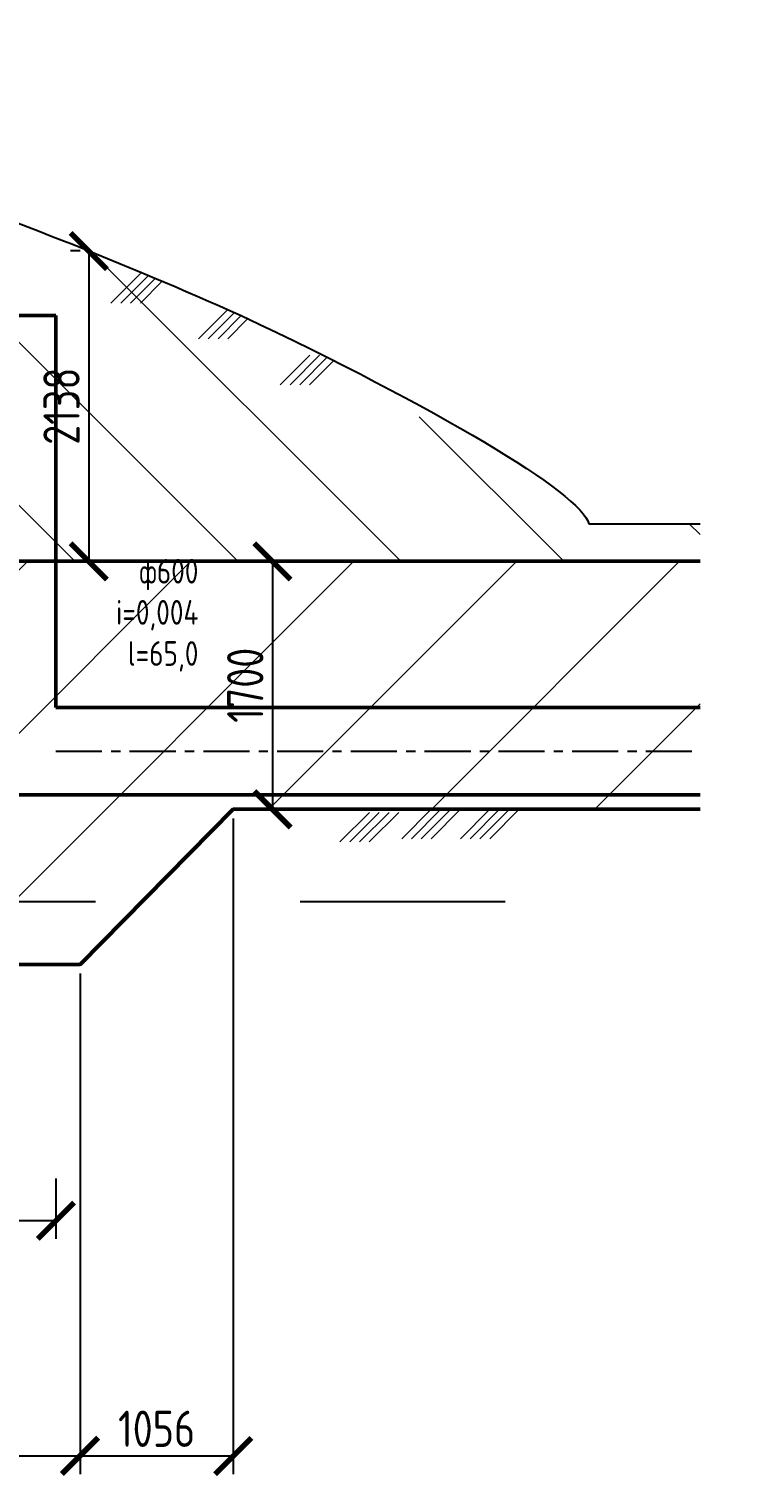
# Model space of a CAD drawing. Header units: millimetres. Extents: x 24859265 to 26550985, y 32092698 to 33532929.
# Drawn here: x 26175895 to 26180718, y 33018749 to 33028716 of the extents above; entities that cross this region are included whole.
import ezdxf

# ---------------------------------------------------------------- set-up
doc = ezdxf.new("R2010")
doc.units = ezdxf.units.MM
doc.linetypes.add('осевая', pattern=[50.8, 31.75, -6.35, 6.35, -6.35])
doc.linetypes.add('Штриховая', pattern=[2822.222233, 1411.111116, -1411.111116])
doc.layers.add('Труба профиль', color=7, linetype='Continuous', lineweight=50)
doc.styles.add('ARTEM GOST', font='GOST_0.TTF')
doc.styles.add('GOST 2.304', font='GOST_0.TTF')
doc.styles.get("Standard").update_dxf_attribs({"font": 'arial.ttf'})
doc.dimstyles.new('ISO-25', dxfattribs={"dimtxt": 2.5, "dimasz": 2.5, "dimexe": 1.25, "dimexo": 0.625, "dimtad": 1, "dimtxsty": 'Standard', "dimcen": 2.5, "dimadec": 0, "dimazin": 0, "dimtfac": 1, "dimtmove": 0, "dimatfit": 3, "dimfxl": 1, "dimarcsym": 0})

# ---------------------------------------------------------------- blocks, each defined once
blk = doc.blocks.new('_ArchTick')
at = {"color": 0, "linetype": 'ByBlock', "const_width": 0.15}
blk.add_lwpolyline([(-0.5, -0.5), (0.5, 0.5)], dxfattribs=at)
blk = doc.blocks.new('*D501')
at = {"color": 0, "lineweight": -2, "transparency": 16777216}
for p, q in [((26173880.9, 33020782.8), (26173880.9, 33020383)), ((26176080.9, 33020797.8), (26176080.9, 33020383)), ((26176080.9, 33020508), (26173880.9, 33020508))]:
    blk.add_line(p, q, dxfattribs=at)
at = {"color": 0, "lineweight": -2, "transparency": 16777216, "xscale": 250, "yscale": 250, "zscale": 250, "rotation": 180}
blk.add_blockref('_ArchTick', (26173880.9, 33020508), dxfattribs=at)
at = {"color": 0, "lineweight": -2, "transparency": 16777216, "xscale": 250, "yscale": 250, "zscale": 250}
blk.add_blockref('_ArchTick', (26176080.9, 33020508), dxfattribs=at)
at = {"color": 0, "transparency": 16777216, "insert": (26174980.9, 33020695.5), "char_height": 250, "attachment_point": 5, "style": 'GOST 2.304'}
blk.add_mtext('2200', dxfattribs=at)
blk = doc.blocks.new('*D510')
at = {"color": 0, "lineweight": -2, "transparency": 16777216}
for p, q in [((26177510.2, 33025049.5), (26177447.7, 33025049.5)), ((26177572.7, 33025049.5), (26177572.7, 33023341.6)), ((26177510.2, 33023341.6), (26177447.7, 33023341.6))]:
    blk.add_line(p, q, dxfattribs=at)
at = {"color": 0, "lineweight": -2, "transparency": 16777216, "xscale": 250, "yscale": 250, "zscale": 250}
for p, rotation in [((26177572.7, 33025049.5), 90), ((26177572.7, 33023341.6), 270)]:
    blk.add_blockref('_ArchTick', p, dxfattribs=dict(at, rotation=rotation))
at = {"color": 0, "transparency": 16777216, "insert": (26177385.2, 33024195.6), "char_height": 250, "attachment_point": 5, "rotation": 90, "style": 'GOST 2.304'}
blk.add_mtext('1700', dxfattribs=at)
blk = doc.blocks.new('*D515')
at = {"color": 0, "lineweight": -2, "transparency": 16777216}
for p, q in [((26168881.8, 33022210.5), (26168881.8, 33018763.4)), ((26176247.2, 33022210.5), (26176247.2, 33018763.4)), ((26168881.8, 33018888.4), (26176247.2, 33018888.4))]:
    blk.add_line(p, q, dxfattribs=at)
at = {"color": 0, "lineweight": -2, "transparency": 16777216, "xscale": 250, "yscale": 250, "zscale": 250, "rotation": 180}
blk.add_blockref('_ArchTick', (26168881.8, 33018888.4), dxfattribs=at)
at = {"color": 0, "lineweight": -2, "transparency": 16777216, "xscale": 250, "yscale": 250, "zscale": 250}
blk.add_blockref('_ArchTick', (26176247.2, 33018888.4), dxfattribs=at)
at = {"color": 0, "transparency": 16777216, "insert": (26172564.5, 33019075.9), "char_height": 250, "attachment_point": 5, "style": 'GOST 2.304'}
blk.add_mtext('7365', dxfattribs=at)
blk = doc.blocks.new('*D516')
at = {"color": 0, "lineweight": -2, "transparency": 16777216}
for p, q in [((26177302.7, 33023279.1), (26177302.7, 33018762.2)), ((26176247.2, 33022210.5), (26176247.2, 33018762.2)), ((26176247.2, 33018887.2), (26177302.7, 33018887.2))]:
    blk.add_line(p, q, dxfattribs=at)
at = {"color": 0, "lineweight": -2, "transparency": 16777216, "xscale": 250, "yscale": 250, "zscale": 250, "rotation": 180}
blk.add_blockref('_ArchTick', (26176247.2, 33018887.2), dxfattribs=at)
at = {"color": 0, "lineweight": -2, "transparency": 16777216, "xscale": 250, "yscale": 250, "zscale": 250}
blk.add_blockref('_ArchTick', (26177302.7, 33018887.2), dxfattribs=at)
at = {"color": 0, "transparency": 16777216, "insert": (26176775, 33019074.7), "char_height": 250, "attachment_point": 5, "style": 'GOST 2.304'}
blk.add_mtext('1056', dxfattribs=at)
blk = doc.blocks.new('*D550')
at = {"color": 0, "lineweight": -2, "transparency": 16777216}
for p, q in [((26176247.8, 33027187.1), (26176182.4, 33027187.1)), ((26176307.4, 33027187.1), (26176307.4, 33025049.5)), ((26176247.8, 33025049.5), (26176182.4, 33025049.5))]:
    blk.add_line(p, q, dxfattribs=at)
at = {"color": 0, "lineweight": -2, "transparency": 16777216, "xscale": 250, "yscale": 250, "zscale": 250}
for p, rotation in [((26176307.4, 33027187.1), 90), ((26176307.4, 33025049.5), 270)]:
    blk.add_blockref('_ArchTick', p, dxfattribs=dict(at, rotation=rotation))
at = {"color": 0, "transparency": 16777216, "insert": (26176119.9, 33026118.3), "char_height": 250, "attachment_point": 5, "rotation": 90, "style": 'GOST 2.304'}
blk.add_mtext('2138', dxfattribs=at)

msp = doc.modelspace()

# ---------------------------------------------------------------- hatches: boundary and pattern name
at = {"layer": 'Труба профиль', "lineweight": 9}
h = msp.add_hatch(dxfattribs=at)
h.set_pattern_fill('ANSI31', color=1, scale=250, angle=90)
h.set_pattern_definition([(135, (-60535.3, 21290.74), (-561.266008, -561.266008), [])])
edge = h.paths.add_edge_path()
edge.add_spline(control_points=[(26179752.5572, 33025307.9954), (26179752.5572, 33025307.9954), (26176345.244, 33027689.7545), (26170055.9833, 33028716.4982), (26167418.0139, 33027515.2035), (26167155.3326, 33027324.1403)], knot_values=[0, 0, 0, 0, 1010.236813984, 2020.473627967, 2984.688206104, 2984.688206104, 2984.688206104, 2984.688206104], degree=3, periodic=0)
edge.add_line((26167142.3967, 33027315.2303), (26152848.2648, 33027307.1792))
edge.add_line((26152848.2648, 33027307.1792), (26145085.1973, 33026958.0895))
edge.add_line((26145085.1973, 33026958.0895), (26144298.3665, 33026746.9256))
edge.add_line((26144298.3665, 33026746.9256), (26142896.8142, 33025049.5338))
edge.add_line((26142896.8142, 33025049.5338), (26180517.7754, 33025049.5338))
edge.add_line((26180517.7754, 33025049.5338), (26180517.7754, 33025307.9954))
edge.add_line((26180517.7754, 33025307.9954), (26179752.5572, 33025307.9954))
h = msp.add_hatch(dxfattribs=at)
h.set_pattern_fill('ANSI31', color=1, scale=250)
h.set_pattern_definition([(45, (-132126.2, 5417.06), (-561.266008, 561.266008), [])])
h.paths.add_polyline_path([(26180517.7754, 33023641.3543), (26180317.7754, 33023691.3543), (26180717.7754, 33023791.3543), (26180517.7754, 33023841.3543), (26180517.7754, 33025049.5338), (26141075.2067, 33025049.5338), (26141075.2068, 33023841.3543), (26141275.2068, 33023791.3543), (26140875.2068, 33023691.3543), (26141075.2068, 33023641.3543), (26141075.2068, 33022407.4895), (26142024.0537, 33022407.4895), (26142521.7826, 33020512.6816), (26146721.7826, 33020512.6816), (26147219.5115, 33022507.4895), (26168331.7528, 33022507.4895), (26168881.7549, 33022272.9899), (26176247.1956, 33022272.9899), (26177302.7409, 33023341.5781), (26180517.7754, 33023341.5781)])

# ---------------------------------------------------------------- linework, layer by layer
at = {"lineweight": 20}
for p, q in [((26176460.6036, 33026828.3027), (26176664.0838, 33027031.7829)), ((26176527.9555, 33026828.3027), (26176718.8384, 33027019.1856)), ((26176595.3075, 33026828.3027), (26176766.2485, 33026999.2438)), ((26176662.6596, 33026828.3027), (26176813.5927, 33026979.2359)), ((26177063.0294, 33026583.0967), (26177266.5096, 33026786.5769)), ((26177130.3813, 33026583.0967), (26177310.7753, 33026763.4907)), ((26177197.7333, 33026583.0967), (26177357.377, 33026742.7404)), ((26177265.0854, 33026583.0967), (26177403.1278, 33026721.1391)), ((26177626.8876, 33026266.136), (26177830.3679, 33026469.6162)), ((26177694.2396, 33026266.136), (26177897.7198, 33026469.6162)), ((26177761.5915, 33026266.136), (26177950.1868, 33026454.7312)), ((26177828.9436, 33026266.136), (26177995.0142, 33026432.2065)), ((26178462.7279, 33023138.0979), (26178666.2081, 33023341.5781)), ((26178530.0798, 33023138.0979), (26178733.5601, 33023341.5781)), ((26178597.4318, 33023138.0979), (26178800.912, 33023341.5781)), ((26178664.7839, 33023138.0979), (26178868.2641, 33023341.5781)), ((26178866.8394, 33023138.0979), (26179070.3196, 33023341.5781)), ((26178934.1914, 33023138.0979), (26179137.6716, 33023341.5781)), ((26179001.5433, 33023138.0979), (26179205.0235, 33023341.5781)), ((26179068.8954, 33023138.0979), (26179272.3756, 33023341.5781)), ((26178037.5475, 33023117.029), (26178241.0277, 33023320.5092)), ((26178104.8994, 33023117.029), (26178308.3796, 33023320.5092)), ((26178172.2514, 33023117.029), (26178375.7316, 33023320.5092)), ((26178239.6035, 33023117.029), (26178443.0837, 33023320.5092))]:
    msp.add_line(p, q, dxfattribs=at)
at = {"color": 1}
msp.add_line((26179752.5572, 33025307.9954), (26180517.7754, 33025307.9954), dxfattribs=at)
at = {"color": 1, "linetype": 'осевая', "lineweight": 25, "ltscale": 10}
msp.add_line((26176080.9269, 33023741.5781), (26180517.7754, 33023741.5781), dxfattribs=at)
at = {"color": 4, "linetype": 'Штриховая'}
msp.add_line((26141075.2068, 33022707.4895), (26180517.7754, 33022707.4895), dxfattribs=at)
at = {"color": 1}
msp.add_open_spline([(26174880.9269, 33027713.2911), (26175690.2769, 33027446.3826), (26176558.1227, 33027099.4318), (26177358.1477, 33026742.3964)], degree=3, dxfattribs=at)
msp.add_open_spline([(26177358.1477, 33026742.3964), (26178681.3977, 33026118.4038), (26179702.9914, 33025516.5132), (26179752.5572, 33025307.9954), (26179752.5572, 33025307.9954)], degree=3, knots=[8611.955252468, 8611.955252468, 8611.955252468, 8611.955252468, 10906.100436605, 10906.100436622, 10906.100436622, 10906.100436622, 10906.100436622], dxfattribs=at)
at = {"layer": 'Труба профиль'}
for p, q in [((26176080.9269, 33026742.3964), (26174880.9269, 33026742.3964)), ((26176080.9269, 33024041.5781), (26176080.9269, 33026742.3964)), ((26176080.9269, 33024041.5781), (26180517.7754, 33024041.5781)), ((26173880.9269, 33023441.5781), (26176080.9269, 33023441.5781)), ((26176080.9269, 33023441.5781), (26180517.7754, 33023441.5781))]:
    msp.add_line(p, q, dxfattribs=at)
at = {"layer": 'Труба профиль', "color": 1}
msp.add_line((26141075.2067, 33025049.5338), (26180517.7754, 33025049.5338), dxfattribs=at)
for points in [[(26141075.2068, 33022407.4895), (26142024.0537, 33022407.4895), (26142521.7826, 33020512.6816), (26146721.7826, 33020512.6816), (26147219.5115, 33022507.4895), (26168331.7528, 33022507.4895), (26168881.7549, 33022272.9899), (26176247.1956, 33022272.9899), (26177302.7409, 33023341.5781), (26180517.7754, 33023341.5781)], [(26173880.4866, 33022272.9899), (26176247.1956, 33022272.9899), (26177302.7409, 33023341.5781)]]:
    msp.add_lwpolyline(points, dxfattribs=at)

# ---------------------------------------------------------------- texts
at = {"lineweight": 20, "insert": (26177062.8341, 33025066.3913), "char_height": 170, "width": 1585.180995, "attachment_point": 3, "style": 'ARTEM GOST'}
msp.add_mtext('ф600\\Pi=0,004\\Pl=65,0', dxfattribs=at)

# ---------------------------------------------------------------- dimensions: what is measured, and where the dimension line sits
at = {"color": 1}
dim = msp.add_linear_dim(base=(26176307.4109, 33025049.5338), p1=(26176310.3238, 33027187.0786), p2=(26176310.3238, 33025049.5338), angle=90, dimstyle='ISO-25', override={"dimscale": 100, "dimdec": 0, "dimtxsty": 'GOST 2.304', "dimblk1": 'ArchTick', "dimblk2": 'ArchTick', "dimsah": 1}, dxfattribs=at)
dim.commit()
dim.dimension.update_dxf_attribs({"geometry": '*D550', "text_midpoint": (26176119.9109, 33026118.3062)})
dim = msp.add_linear_dim(base=(26177572.6603, 33023341.5781), p1=(26177572.6603, 33025049.5338), p2=(26177572.6603, 33023341.5781), angle=90, text='1700', dimstyle='ISO-25', override={"dimscale": 100, "dimdec": 0, "dimtxsty": 'GOST 2.304', "dimblk1": 'ArchTick', "dimblk2": 'ArchTick', "dimsah": 1}, dxfattribs=at)
dim.commit()
dim.dimension.update_dxf_attribs({"geometry": '*D510', "text_midpoint": (26177385.1603, 33024195.556)})
for base, p1, p2, picture, middle in [((26177302.7409, 33018887.193), (26176247.1956, 33022272.9899), (26177302.7409, 33023341.5781), '*D516', (26176774.9683, 33019074.693)), ((26176247.1956, 33018888.443), (26168881.7549, 33022272.9899), (26176247.1956, 33022272.9899), '*D515', (26172564.4753, 33019075.943))]:
    dim = msp.add_linear_dim(base=base, p1=p1, p2=p2, dimstyle='ISO-25', override={"dimscale": 100, "dimdec": 0, "dimtxsty": 'GOST 2.304', "dimblk1": 'ArchTick', "dimblk2": 'ArchTick', "dimsah": 1}, dxfattribs=at)
    dim.commit()
    dim.dimension.update_dxf_attribs({"geometry": picture, "text_midpoint": middle})
dim = msp.add_linear_dim(base=(26173880.9269, 33020508.011), p1=(26176080.9269, 33020860.3308), p2=(26173880.9269, 33020845.3308), angle=180, dimstyle='ISO-25', override={"dimscale": 100, "dimdec": 0, "dimlfac": 1, "dimtxsty": 'GOST 2.304', "dimblk1": 'ArchTick', "dimblk2": 'ArchTick', "dimsah": 1})
dim.commit()
dim.dimension.update_dxf_attribs({"geometry": '*D501', "text_midpoint": (26174980.9269, 33020695.511)})

doc.saveas('drawing.dxf')
